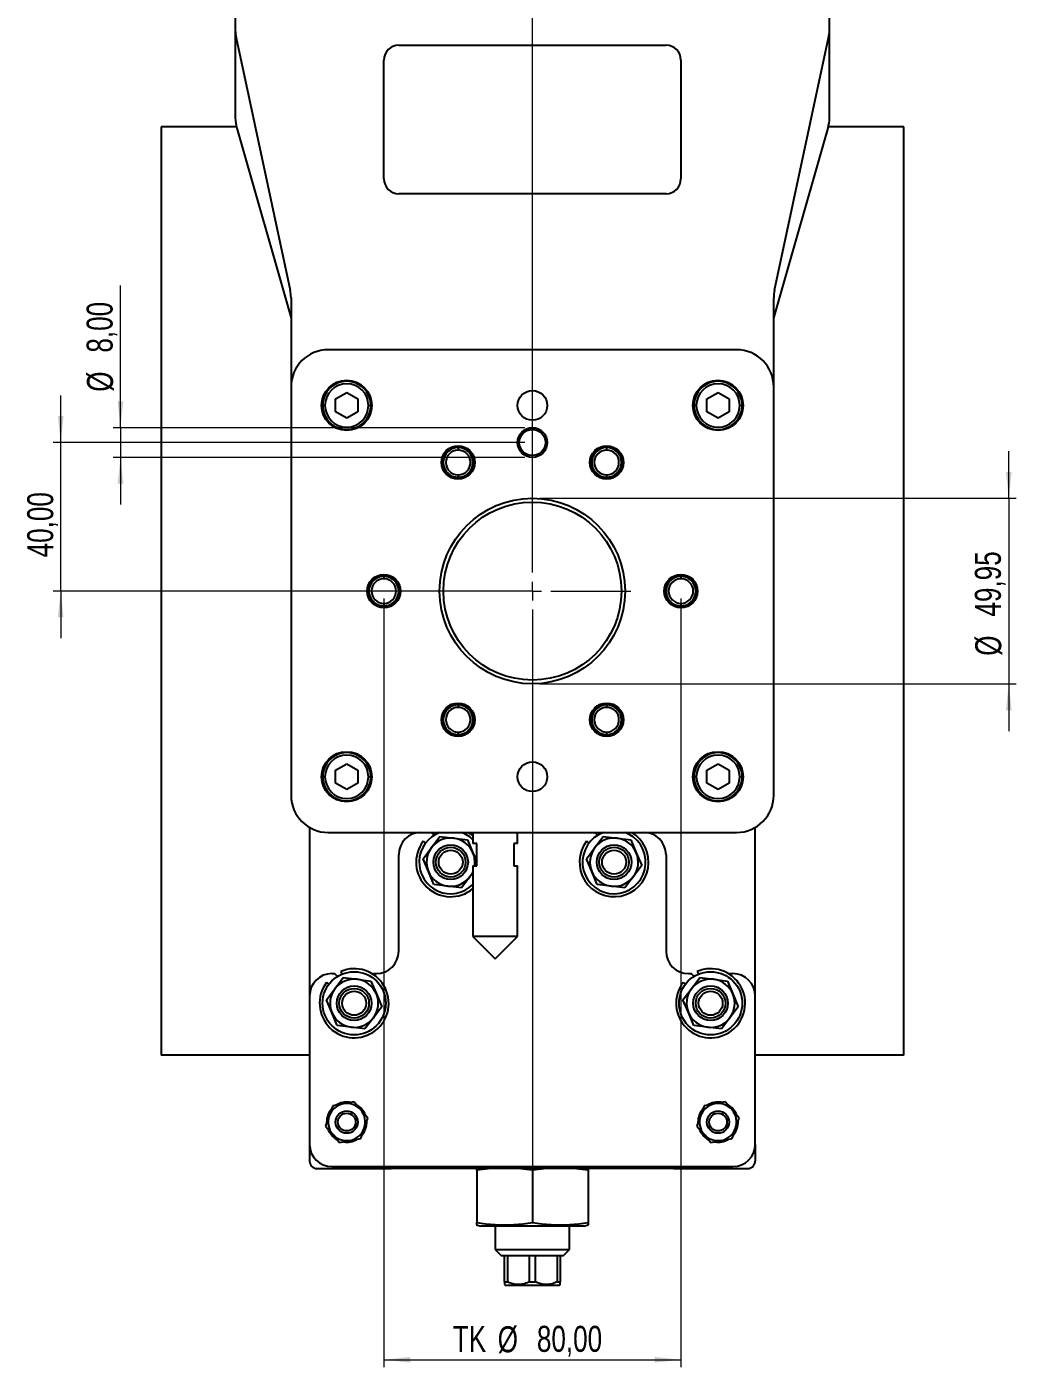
# Model space of a CAD drawing. Header units: millimetres. Extents: x 15 to 1184, y 5 to 836.
# Drawn here: x 315.8 to 449, y 400.7 to 581.2 of the extents above; entities that cross this region are included whole.
import ezdxf

# ---------------------------------------------------------------- set-up
doc = ezdxf.new("R2010")
doc.units = ezdxf.units.MM
doc.styles.add('SLDTEXTSTYLE1', font='TXT', dxfattribs={"width": 0.75})
doc.dimstyles.new('SLDDIMSTYLE0', dxfattribs={"dimtxt": 3.5, "dimasz": 3.556, "dimexe": 0, "dimexo": 0.0625, "dimgap": 0.875, "dimtad": 1, "dimlfac": 2, "dimrnd": 1e-09, "dimzin": 12, "dimdsep": 46, "dimtxsty": 'SLDTEXTSTYLE1', "dimsah": 1, "dimcen": 0.09, "dimadec": 0, "dimazin": 3, "dimtfac": 1, "dimtdec": 3, "dimtofl": 0, "dimtmove": 0, "dimatfit": 3, "dimfxl": 1, "dimfrac": 2, "dimtolj": 1, "dimtzin": 12, "dimarcsym": 0})
doc.dimstyles.new('SLDDIMSTYLE2', dxfattribs={"dimtxt": 3.5, "dimasz": 3.556, "dimexe": 0, "dimexo": 0.0625, "dimgap": 0.875, "dimtad": 1, "dimlfac": 2, "dimrnd": 1e-09, "dimzin": 12, "dimdsep": 46, "dimtxsty": 'SLDTEXTSTYLE1', "dimsah": 1, "dimcen": 0.09, "dimadec": 0, "dimazin": 3, "dimtfac": 1, "dimtdec": 3, "dimtmove": 0, "dimatfit": 0, "dimfxl": 1, "dimfrac": 2, "dimtolj": 1, "dimtzin": 12, "dimarcsym": 0})

# ---------------------------------------------------------------- blocks, each defined once
blk = doc.blocks.new('_D_9')
at = {"color": 7, "linetype": 'Continuous', "lineweight": 0}
for p, q in [((448.03, 517.73), (448.03, 524.08)), ((384.88, 517.73), (449.03, 517.73)), ((448.03, 517.73), (448.03, 492.75)), ((384.88, 492.75), (449.03, 492.75)), ((448.03, 492.75), (448.03, 486.4))]:
    blk.add_line(p, q, dxfattribs=at)
at = {"color": 7, "linetype": 'Continuous', "lineweight": 18}
for points in [[(448.03, 517.73), (448.41, 521.29), (447.64, 521.29)], [(448.03, 492.75), (447.64, 489.2), (448.41, 489.2)]]:
    blk.add_solid(points, dxfattribs=at)
at = {"color": 7, "linetype": 'Continuous', "lineweight": 18, "char_height": 3.5, "attachment_point": 1, "rotation": 90, "style": 'SLDTEXTSTYLE1'}
for s, insert in [('49,95', (443.46, 501.81)), ('%%c', (443.51, 496.53))]:
    blk.add_mtext(s, dxfattribs=dict(at, insert=insert))
blk = doc.blocks.new('_D_10')
at = {"color": 7, "linetype": 'Continuous', "lineweight": 0}
for p, q in [((363.88, 504.24), (363.88, 400.74)), ((403.88, 504.24), (403.88, 400.74)), ((363.88, 401.74), (403.88, 401.74))]:
    blk.add_line(p, q, dxfattribs=at)
at = {"color": 7, "linetype": 'Continuous', "lineweight": 18}
for points in [[(363.88, 401.74), (367.44, 401.36), (367.44, 402.12)], [(403.88, 401.74), (400.33, 402.12), (400.33, 401.36)]]:
    blk.add_solid(points, dxfattribs=at)
at = {"color": 7, "linetype": 'Continuous', "lineweight": 18, "char_height": 3.5, "attachment_point": 1, "style": 'SLDTEXTSTYLE1'}
for s, insert in [('TK', (373.17, 406.31)), ('%%c', (379.21, 406.25)), ('80,00', (384.49, 406.31))]:
    blk.add_mtext(s, dxfattribs=dict(at, insert=insert))
blk = doc.blocks.new('_D_11')
at = {"color": 7, "linetype": 'Continuous', "lineweight": 0}
for p, q in [((320.37, 525.24), (320.37, 531.59)), ((382.88, 525.24), (319.37, 525.24)), ((320.37, 505.24), (320.37, 525.24)), ((382.88, 505.24), (319.37, 505.24)), ((320.37, 505.24), (320.37, 498.89))]:
    blk.add_line(p, q, dxfattribs=at)
at = {"color": 7, "linetype": 'Continuous', "lineweight": 18}
for points in [[(320.37, 525.24), (320.75, 528.8), (319.99, 528.8)], [(320.37, 505.24), (319.99, 501.69), (320.75, 501.69)]]:
    blk.add_solid(points, dxfattribs=at)
at = {"color": 7, "linetype": 'Continuous', "lineweight": 18, "insert": (315.86, 509.78), "char_height": 3.5, "attachment_point": 1, "rotation": 90, "style": 'SLDTEXTSTYLE1'}
blk.add_mtext('40,00', dxfattribs=at)
blk = doc.blocks.new('_D_12')
at = {"color": 7, "linetype": 'Continuous', "lineweight": 0}
for p, q in [((328.42, 527.24), (328.42, 546.4)), ((382.88, 527.24), (327.42, 527.24)), ((328.42, 527.24), (328.42, 523.24)), ((382.88, 523.24), (327.42, 523.24)), ((328.42, 523.24), (328.42, 516.89))]:
    blk.add_line(p, q, dxfattribs=at)
at = {"color": 7, "linetype": 'Continuous', "lineweight": 18}
for points in [[(328.42, 527.24), (328.8, 530.8), (328.04, 530.8)], [(328.42, 523.24), (328.04, 519.69), (328.8, 519.69)]]:
    blk.add_solid(points, dxfattribs=at)
at = {"color": 7, "linetype": 'Continuous', "lineweight": 18, "char_height": 3.5, "attachment_point": 1, "rotation": 90, "style": 'SLDTEXTSTYLE1'}
for s, insert in [('8,00', (323.86, 537.35)), ('%%c', (323.91, 532.08))]:
    blk.add_mtext(s, dxfattribs=dict(at, insert=insert))
blk = doc.blocks.new('SW_CENTERMARKSYMBOL_2')
at = {"color": 0, "linetype": 'Continuous', "lineweight": 18}
for p, q in [((0, 2.5), (0, 176.87)), ((-2.5, 0), (-13.24, 0)), ((0, 0), (-1.25, 0)), ((0, 0), (0, 1.25)), ((0, 0), (0, -1.25)), ((0, 0), (1.25, 0)), ((2.5, 0), (13.24, 0)), ((0, -2.5), (0, -84.57))]:
    blk.add_line(p, q, dxfattribs=at)

msp = doc.modelspace()

# ---------------------------------------------------------------- linework, layer by layer
at = {"color": 7, "linetype": 'Continuous', "lineweight": 25}
for p, q in [((343.8812, 658.2425), (343.8812, 580.7722)), ((423.8812, 580.7722), (423.8812, 658.2425)), ((343.8812, 580.7722), (343.8812, 568.9427)), ((343.9922, 579.7245), (351.2702, 545.7604)), ((416.4922, 545.7604), (423.7702, 579.7245)), ((423.8812, 568.9427), (423.8812, 580.7722)), ((365.8812, 578.7425), (401.8812, 578.7425)), ((363.8812, 560.7425), (363.8812, 576.7425)), ((403.8812, 576.7425), (403.8812, 560.7425)), ((333.8812, 567.7425), (333.8812, 442.7425)), ((344.0274, 567.7425), (333.8812, 567.7425)), ((344.0736, 567.5691), (351.3812, 541.9925)), ((416.3812, 541.9925), (423.6888, 567.5691)), ((433.8812, 567.7425), (423.735, 567.7425)), ((433.8812, 442.7425), (433.8812, 567.7425)), ((401.8812, 558.7425), (365.8812, 558.7425)), ((351.3812, 544.7128), (351.3812, 532.7425)), ((416.3812, 532.7425), (416.3812, 544.7128)), ((411.3812, 537.7425), (356.3812, 537.7425)), ((351.3812, 532.7425), (351.3812, 477.7425)), ((416.3812, 477.7425), (416.3812, 532.7425)), ((357.3812, 531.1085), (358.8812, 531.9745)), ((357.3812, 529.3764), (357.3812, 531.1085)), ((358.8812, 531.9745), (360.3812, 531.1085)), ((360.3812, 531.1085), (360.3812, 529.3764)), ((407.3812, 531.1085), (408.8812, 531.9745)), ((407.3812, 529.3764), (407.3812, 531.1085)), ((408.8812, 531.9745), (410.3812, 531.1085)), ((410.3812, 531.1085), (410.3812, 529.3764)), ((355.9562, 530.2425), (355.6312, 530.2425)), ((358.8812, 528.5104), (357.3812, 529.3764)), ((360.3812, 529.3764), (358.8812, 528.5104)), ((362.1312, 530.2425), (361.8062, 530.2425)), ((405.9562, 530.2425), (405.6312, 530.2425)), ((408.8812, 528.5104), (407.3812, 529.3764)), ((410.3812, 529.3764), (408.8812, 528.5104)), ((412.1312, 530.2425), (411.8062, 530.2425)), ((373.8812, 524.563), (373.8812, 524.2247)), ((393.8812, 524.563), (393.8812, 524.2247)), ((373.8812, 520.9012), (373.8812, 520.563)), ((393.8812, 520.9012), (393.8812, 520.563)), ((363.8812, 507.2425), (363.8812, 506.9042)), ((403.8812, 507.2425), (403.8812, 506.9042)), ((363.8812, 503.5807), (363.8812, 503.2425)), ((403.8812, 503.5807), (403.8812, 503.2425)), ((373.8812, 489.9219), (373.8812, 489.5837)), ((393.8812, 489.9219), (393.8812, 489.5837)), ((373.8812, 486.2602), (373.8812, 485.9219)), ((393.8812, 486.2602), (393.8812, 485.9219)), ((357.3812, 481.1085), (358.8812, 481.9745)), ((358.8812, 481.9745), (360.3812, 481.1085)), ((407.3812, 481.1085), (408.8812, 481.9745)), ((408.8812, 481.9745), (410.3812, 481.1085)), ((355.9562, 480.2425), (355.6312, 480.2425)), ((357.3812, 479.3764), (357.3812, 481.1085)), ((360.3812, 481.1085), (360.3812, 479.3764)), ((362.1312, 480.2425), (361.8062, 480.2425)), ((405.9562, 480.2425), (405.6312, 480.2425)), ((407.3812, 479.3764), (407.3812, 481.1085)), ((410.3812, 481.1085), (410.3812, 479.3764)), ((412.1312, 480.2425), (411.8062, 480.2425)), ((358.8812, 478.5104), (357.3812, 479.3764)), ((360.3812, 479.3764), (358.8812, 478.5104)), ((408.8812, 478.5104), (407.3812, 479.3764)), ((410.3812, 479.3764), (408.8812, 478.5104)), ((353.8812, 473.4123), (353.8812, 450.7425)), ((413.8812, 450.7425), (413.8812, 473.4123)), ((356.3812, 472.7425), (411.3812, 472.7425)), ((369.1726, 471.5476), (369.4916, 471.3063)), ((370.6432, 472.3555), (370.2562, 472.7425)), ((370.2892, 470.703), (371.4211, 472.1995)), ((371.1918, 472.7425), (371.2277, 472.6576)), ((371.4211, 472.1995), (373.2831, 471.9675)), ((373.2831, 471.9675), (375.1451, 471.7355)), ((375.1451, 471.7355), (375.8752, 470.0069)), ((375.5062, 472.7425), (375.4091, 472.6453)), ((375.8812, 471.7529), (375.4451, 472.132)), ((375.8812, 472.7425), (375.8812, 471.2425)), ((376.3812, 471.2425), (375.8812, 471.2425)), ((376.3812, 471.1534), (376.3182, 471.2425)), ((376.3812, 468.2425), (376.3812, 471.2425)), ((381.8812, 471.2425), (381.3812, 471.2425)), ((381.3812, 471.2425), (381.3812, 468.2425)), ((381.8812, 471.2425), (381.8812, 472.7425)), ((391.1726, 471.5476), (391.4916, 471.3063)), ((392.6432, 472.3555), (392.2562, 472.7425)), ((392.2892, 470.703), (393.4211, 472.1995)), ((393.1918, 472.7425), (393.2277, 472.6576)), ((393.4211, 472.1995), (395.2831, 471.9675)), ((395.2831, 471.9675), (397.1451, 471.7355)), ((397.1451, 471.7355), (397.8752, 470.0069)), ((397.5062, 472.7425), (397.4091, 472.6453)), ((365.8812, 456.7425), (365.8812, 469.7425)), ((369.1573, 469.2065), (370.2892, 470.703)), ((375.8752, 470.0069), (376.3812, 468.8087)), ((391.1573, 469.2065), (392.2892, 470.703)), ((397.8752, 470.0069), (398.6052, 468.2784)), ((401.8812, 469.7425), (401.8812, 456.7425)), ((369.8873, 467.478), (369.1573, 469.2065)), ((370.6173, 465.7494), (369.8873, 467.478)), ((375.8812, 468.2425), (375.8812, 458.7425)), ((375.8812, 468.2425), (376.3812, 468.2425)), ((381.3812, 468.2425), (381.8812, 468.2425)), ((381.8812, 458.7425), (381.8812, 468.2425)), ((391.8873, 467.478), (391.1573, 469.2065)), ((392.6173, 465.7494), (391.8873, 467.478)), ((398.6052, 468.2784), (397.4733, 466.7819)), ((372.4793, 465.5174), (370.6173, 465.7494)), ((375.4733, 466.7819), (374.3413, 465.2854)), ((375.8812, 467.3212), (375.4733, 466.7819)), ((394.4793, 465.5174), (392.6173, 465.7494)), ((397.4733, 466.7819), (396.3413, 465.2854)), ((374.3413, 465.2854), (372.4793, 465.5174)), ((396.3413, 465.2854), (394.4793, 465.5174)), ((375.8812, 458.7425), (378.8812, 455.7425)), ((381.8812, 458.7425), (375.8812, 458.7425)), ((378.8812, 455.7425), (381.8812, 458.7425)), ((356.8812, 453.7425), (357.2562, 453.7425)), ((357.6432, 453.3555), (357.2562, 453.7425)), ((357.2892, 451.703), (358.4211, 453.1995)), ((358.0721, 454.0261), (358.2277, 453.6576)), ((358.4211, 453.1995), (360.2831, 452.9675)), ((362.5062, 453.7425), (362.4091, 453.6453)), ((362.5062, 453.7425), (362.8812, 453.7425)), ((404.8812, 453.7425), (405.2562, 453.7425)), ((405.6432, 453.3555), (405.2562, 453.7425)), ((405.2892, 451.703), (406.4211, 453.1995)), ((406.0721, 454.0261), (406.2277, 453.6576)), ((406.4211, 453.1995), (408.2831, 452.9675)), ((410.5062, 453.7425), (410.4091, 453.6453)), ((410.5062, 453.7425), (410.8812, 453.7425)), ((356.1573, 450.2065), (357.2892, 451.703)), ((356.1726, 452.5476), (356.4916, 452.3063)), ((360.2831, 452.9675), (362.1451, 452.7355)), ((362.1451, 452.7355), (362.8752, 451.0069)), ((404.1573, 450.2065), (405.2892, 451.703)), ((404.1726, 452.5476), (404.4916, 452.3063)), ((408.2831, 452.9675), (410.1451, 452.7355)), ((410.1451, 452.7355), (410.8752, 451.0069)), ((353.8812, 450.7425), (353.8812, 430.7425)), ((356.8873, 448.478), (356.1573, 450.2065)), ((362.8752, 451.0069), (363.6052, 449.2784)), ((404.8873, 448.478), (404.1573, 450.2065)), ((410.8752, 451.0069), (411.6052, 449.2784)), ((413.8812, 430.7425), (413.8812, 450.7425)), ((357.6173, 446.7494), (356.8873, 448.478)), ((362.4733, 447.7819), (361.3413, 446.2854)), ((363.6052, 449.2784), (362.4733, 447.7819)), ((405.6173, 446.7494), (404.8873, 448.478)), ((410.4733, 447.7819), (409.3413, 446.2854)), ((411.6052, 449.2784), (410.4733, 447.7819)), ((359.4793, 446.5174), (357.6173, 446.7494)), ((361.3413, 446.2854), (359.4793, 446.5174)), ((407.4793, 446.5174), (405.6173, 446.7494)), ((409.3413, 446.2854), (407.4793, 446.5174)), ((353.8812, 442.7425), (333.8812, 442.7425)), ((433.8812, 442.7425), (413.8812, 442.7425)), ((356.9957, 435.9283), (356.5205, 434.5654)), ((358.4135, 436.1983), (356.9957, 435.9283)), ((359.8314, 436.4683), (358.4135, 436.1983)), ((360.7742, 435.3754), (359.8314, 436.4683)), ((361.717, 434.2825), (360.7742, 435.3754)), ((406.9957, 435.9283), (406.5205, 434.5654)), ((408.4135, 436.1983), (406.9957, 435.9283)), ((409.8314, 436.4683), (408.4135, 436.1983)), ((410.7742, 435.3754), (409.8314, 436.4683)), ((411.717, 434.2825), (410.7742, 435.3754)), ((356.5205, 434.5654), (356.0454, 433.2024)), ((356.0454, 433.2024), (356.9882, 432.1095)), ((361.2419, 432.9195), (361.717, 434.2825)), ((406.5205, 434.5654), (406.0454, 433.2024)), ((406.0454, 433.2024), (406.9882, 432.1095)), ((411.2419, 432.9195), (411.717, 434.2825)), ((356.9882, 432.1095), (357.931, 431.0166)), ((359.3489, 431.2866), (360.7668, 431.5566)), ((360.7668, 431.5566), (361.2419, 432.9195)), ((406.9882, 432.1095), (407.931, 431.0166)), ((409.3489, 431.2866), (410.7668, 431.5566)), ((410.7668, 431.5566), (411.2419, 432.9195)), ((353.8812, 430.7425), (353.8812, 428.4925)), ((357.931, 431.0166), (359.3489, 431.2866)), ((407.931, 431.0166), (409.3489, 431.2866)), ((413.8812, 430.7425), (413.8812, 428.4925)), ((356.8812, 427.7425), (410.8812, 427.7425)), ((364.8812, 427.7425), (364.8812, 427.4925)), ((402.8812, 427.7425), (402.8812, 427.4925)), ((354.8812, 427.4925), (364.8812, 427.4925)), ((402.8812, 427.4925), (364.8812, 427.4925)), ((378.3461, 427.4925), (376.3812, 427.2775)), ((376.3812, 427.2775), (376.3812, 420.2074)), ((383.8812, 427.2775), (381.9164, 427.4925)), ((385.8478, 427.4925), (383.8812, 427.2775)), ((383.8812, 427.2775), (383.8812, 420.2074)), ((391.3812, 427.2775), (389.4184, 427.4925)), ((391.3812, 427.2775), (391.3812, 420.2074)), ((402.8812, 427.4925), (412.8812, 427.4925)), ((376.3721, 419.899), (376.9562, 419.7425)), ((377.884, 419.7425), (376.9562, 419.7425)), ((390.8062, 419.7425), (377.884, 419.7425)), ((378.8812, 419.7425), (378.8812, 416.5925)), ((388.8812, 416.5925), (388.8812, 419.7425)), ((390.8062, 419.7425), (391.3903, 419.899)), ((378.8812, 416.5925), (379.7312, 415.7425)), ((378.8812, 416.5925), (388.8812, 416.5925)), ((388.0312, 415.7425), (379.7312, 415.7425)), ((380.1312, 412.2425), (380.1312, 415.7425)), ((380.518, 415.7425), (380.518, 412.2425)), ((383.4945, 412.2425), (383.4945, 415.7425)), ((384.268, 415.7425), (384.268, 412.2425)), ((387.2445, 412.2425), (387.2445, 415.7425)), ((387.6312, 415.7425), (387.6312, 412.2425)), ((388.0312, 415.7425), (388.8812, 416.5925)), ((380.1312, 412.2425), (380.518, 412.2425)), ((380.1312, 411.8675), (380.2562, 411.7425)), ((387.5062, 411.7425), (380.2562, 411.7425)), ((383.4945, 412.2425), (384.268, 412.2425)), ((387.2445, 412.2425), (387.6312, 412.2425)), ((387.5062, 411.7425), (387.6312, 411.8675))]:
    msp.add_line(p, q, dxfattribs=at)
at = {"color": 7, "linetype": 'Continuous', "lineweight": 25, "flags": 128}
for points in [[(375.4451, 472.132), (374.6843, 472.591), (374.3174, 472.7425)], [(375.2524, 472.7425), (375.4815, 472.5975), (375.8812, 472.2953)], [(397.4451, 472.132), (396.6843, 472.591), (396.3174, 472.7425)], [(375.8812, 467.4925), (375.707, 467.137), (375.4733, 466.7819)], [(356.6322, 435.0327), (356.3768, 434.4135), (356.3017, 434.0044)], [(406.6322, 435.0327), (406.3768, 434.4135), (406.3017, 434.0044)], [(361.1356, 432.4616), (361.3857, 433.0714), (361.4432, 433.3435)], [(411.1356, 432.4616), (411.3857, 433.0714), (411.4432, 433.3435)]]:
    msp.add_lwpolyline(points, dxfattribs=at)
at = {"color": 7, "linetype": 'Continuous', "lineweight": 25}
for centre, radius in [((358.8812, 530.2425), 3.375), ((408.8812, 530.2425), 3.375), ((383.8812, 530.2425), 2), ((383.8812, 525.2425), 2), ((383.8812, 525.2425), 1.7588), ((373.8812, 522.563), 2.25), ((373.8812, 522.563), 2.1481), ((373.8812, 522.563), 2.1), ((393.8812, 522.563), 2.25), ((393.8812, 522.563), 2.1481), ((393.8812, 522.563), 2.1), ((383.8812, 505.2425), 12.4875), ((383.8812, 505.2425), 11.9875), ((363.8812, 505.2425), 2.25), ((363.8812, 505.2425), 2.1481), ((363.8812, 505.2425), 2.1), ((403.8812, 505.2425), 2.25), ((403.8812, 505.2425), 2.1481), ((403.8812, 505.2425), 2.1), ((373.8812, 487.9219), 2.25), ((373.8812, 487.9219), 2.1481), ((373.8812, 487.9219), 2.1), ((393.8812, 487.9219), 2.25), ((393.8812, 487.9219), 2.1481), ((393.8812, 487.9219), 2.1), ((358.8812, 480.2425), 3.375), ((383.8812, 480.2425), 2), ((408.8812, 480.2425), 3.375), ((372.8812, 468.7425), 2.3333), ((394.8812, 468.7425), 2.3332), ((372.8812, 468.7425), 2), ((372.8812, 468.7425), 1.6165), ((394.8812, 468.7425), 2), ((394.8812, 468.7425), 1.6165), ((359.8812, 449.7425), 4.25), ((407.8812, 449.7425), 4.25), ((359.8812, 449.7425), 2.3332), ((359.8812, 449.7425), 2), ((359.8812, 449.7425), 1.6165), ((407.8812, 449.7425), 2.3332), ((407.8812, 449.7425), 2), ((407.8812, 449.7425), 1.6165), ((358.8812, 433.7425), 1.5), ((408.8812, 433.7425), 1.5), ((358.8812, 433.7425), 1.1933), ((408.8812, 433.7425), 1.1932)]:
    msp.add_circle(centre, radius, dxfattribs=at)
for centre, radius, start, end in [((348.8812, 580.7722), 5, 180, 192.094757), ((418.8812, 580.7722), 5, 347.905243, 0), ((365.8812, 576.7425), 2, 90, 180), ((401.8812, 576.7425), 2, 0, 90), ((348.8812, 568.9427), 5, 180, 195.945396), ((418.8812, 568.9427), 5, 344.054604, 0), ((365.8812, 560.7425), 2, 180, 270), ((401.8812, 560.7425), 2, 270, 0), ((346.3812, 544.7128), 5, 0, 12.094757), ((421.3812, 544.7128), 5, 167.905243, 180), ((356.3812, 532.7425), 5, 90, 180), ((411.3812, 532.7425), 5, 0, 90), ((358.8812, 530.2425), 3.25, 90, 180), ((358.8812, 530.2425), 2.925, 90, 180), ((358.8812, 530.2425), 3.25, 360, 90), ((358.8812, 530.2425), 2.925, 0, 90), ((408.8812, 530.2425), 3.25, 90, 180), ((408.8812, 530.2425), 2.925, 90, 180), ((408.8812, 530.2425), 3.25, 360, 90), ((408.8812, 530.2425), 2.925, 0, 90), ((358.8812, 530.2425), 3.25, 180, 270), ((358.8812, 530.2425), 2.925, 180, 0), ((358.8812, 530.2425), 3.25, 270, 360), ((408.8812, 530.2425), 3.25, 180, 270), ((408.8812, 530.2425), 2.925, 180, 0), ((408.8812, 530.2425), 3.25, 270, 360), ((373.8812, 522.563), 2, 90, 270), ((373.8812, 522.563), 1.6617, 90, 270), ((373.8812, 522.563), 2, 270, 90), ((373.8812, 522.563), 1.6617, 270, 90), ((393.8812, 522.563), 2, 90, 270), ((393.8812, 522.563), 1.6617, 90, 270), ((393.8812, 522.563), 2, 270, 90), ((393.8812, 522.563), 1.6617, 270, 90), ((363.8812, 505.2425), 2, 90, 270), ((363.8812, 505.2425), 2, 270, 90), ((403.8812, 505.2425), 2, 90, 270), ((403.8812, 505.2425), 2, 270, 90), ((363.8812, 505.2425), 1.6617, 90, 270), ((363.8812, 505.2425), 1.6617, 270, 90), ((403.8812, 505.2425), 1.6617, 90, 270), ((403.8812, 505.2425), 1.6617, 270, 90), ((373.8812, 487.9219), 2, 90, 270), ((373.8812, 487.9219), 1.6617, 90, 270), ((373.8812, 487.9219), 2, 270, 90), ((373.8812, 487.9219), 1.6617, 270, 90), ((393.8812, 487.9219), 2, 90, 270), ((393.8812, 487.9219), 1.6617, 90, 270), ((393.8812, 487.9219), 2, 270, 90), ((393.8812, 487.9219), 1.6617, 270, 90), ((358.8812, 480.2425), 3.25, 90, 180), ((358.8812, 480.2425), 2.925, 90, 180), ((358.8812, 480.2425), 3.25, 360, 90), ((358.8812, 480.2425), 2.925, 0, 90), ((408.8812, 480.2425), 3.25, 90, 180), ((408.8812, 480.2425), 2.925, 90, 180), ((408.8812, 480.2425), 3.25, 360, 90), ((408.8812, 480.2425), 2.925, 0, 90), ((358.8812, 480.2425), 3.25, 180, 270), ((358.8812, 480.2425), 2.925, 180, 0), ((358.8812, 480.2425), 3.25, 270, 360), ((408.8812, 480.2425), 3.25, 180, 270), ((408.8812, 480.2425), 2.925, 180, 0), ((408.8812, 480.2425), 3.25, 270, 360), ((356.3812, 477.7425), 5, 180, 270), ((411.3812, 477.7425), 5, 270, 0), ((368.8812, 469.7425), 3, 90, 180), ((372.8812, 468.7425), 4.65, 142.896641, 310.17777), ((372.8812, 468.7425), 4.25, 109.749923, 314.900872), ((372.8812, 468.7425), 3.25, 82.896641, 142.896641), ((372.8812, 468.7425), 3.25, 22.896641, 82.896641), ((394.8812, 468.7425), 4.65, 142.896641, 59.340738), ((394.8812, 468.7425), 4.25, 109.749923, 52.896641), ((394.8812, 468.7425), 3.25, 82.896641, 142.896641), ((394.8812, 468.7425), 3.25, 22.896641, 82.896641), ((398.8812, 469.7425), 3, 0, 90), ((372.8812, 468.7425), 3.25, 142.896641, 202.896641), ((372.8812, 468.7425), 3.25, 351.150117, 22.896641), ((394.8812, 468.7425), 3.25, 142.896641, 202.896641), ((394.8812, 468.7425), 3.25, 322.896641, 22.896641), ((372.8812, 468.7425), 3.25, 202.896641, 262.896641), ((394.8812, 468.7425), 3.25, 202.896641, 262.896641), ((372.8812, 468.7425), 3.25, 262.896641, 322.896641), ((394.8812, 468.7425), 3.25, 262.896641, 322.896641), ((362.8812, 456.7425), 3, 270, 0), ((404.8812, 456.7425), 3, 180, 270), ((356.8812, 450.7425), 3, 90, 180), ((359.8812, 449.7425), 4.65, 142.896641, 112.896641), ((359.8812, 449.7425), 3.25, 82.896641, 142.896641), ((407.8812, 449.7425), 4.65, 142.896641, 112.896641), ((407.8812, 449.7425), 3.25, 82.896641, 142.896641), ((410.8812, 450.7425), 3, 0, 90), ((359.8812, 449.7425), 3.25, 142.896641, 202.896641), ((359.8812, 449.7425), 3.25, 22.896641, 82.896641), ((407.8812, 449.7425), 3.25, 142.896641, 202.896641), ((407.8812, 449.7425), 3.25, 22.896641, 82.896641), ((359.8812, 449.7425), 3.25, 322.896641, 22.896641), ((407.8812, 449.7425), 3.25, 322.896641, 22.896641), ((359.8812, 449.7425), 3.25, 202.896641, 262.896641), ((359.8812, 449.7425), 3.25, 262.896641, 322.896641), ((407.8812, 449.7425), 3.25, 202.896641, 262.896641), ((407.8812, 449.7425), 3.25, 262.896641, 322.896641), ((358.8812, 433.7425), 2.7, 139.441368, 180), ((358.8812, 433.7425), 2.5, 100.781991, 160.781991), ((358.8812, 433.7425), 2.7, 81.535321, 121.632819), ((358.8812, 433.7425), 2.5928, 89.182493, 112.378662), ((358.8812, 433.7425), 2.5, 40.781991, 100.781991), ((358.8812, 433.7425), 2.7, 20.795117, 59.949877), ((358.8812, 433.7425), 2.5928, 25.895287, 53.575257), ((358.8812, 433.7425), 2.5, 340.781991, 40.781991), ((408.8812, 433.7425), 2.7, 139.441368, 180), ((408.8812, 433.7425), 2.5, 100.781991, 160.781991), ((408.8812, 433.7425), 2.7, 81.535321, 121.632819), ((408.8812, 433.7425), 2.5928, 89.182493, 112.378662), ((408.8812, 433.7425), 2.5, 40.781991, 100.781991), ((408.8812, 433.7425), 2.7, 20.795117, 59.949877), ((408.8812, 433.7425), 2.5928, 25.895287, 53.575257), ((408.8812, 433.7425), 2.5, 340.781991, 40.781991), ((358.8812, 433.7425), 2.5, 160.781991, 220.781991), ((358.8812, 433.7425), 2.7, 319.382296, 2.325798), ((408.8812, 433.7425), 2.5, 160.781991, 220.781991), ((408.8812, 433.7425), 2.7, 319.382296, 2.325798), ((358.8812, 433.7425), 2.7, 199.884498, 240), ((358.8812, 433.7425), 2.5928, 209.325761, 232.328403), ((358.8812, 433.7425), 2.5, 220.781991, 280.781991), ((358.8812, 433.7425), 2.7, 261.602398, 300.731778), ((358.8812, 433.7425), 2.5928, 267.926093, 295.599794), ((358.8812, 433.7425), 2.5, 280.781991, 340.781991), ((408.8812, 433.7425), 2.7, 199.884498, 240), ((408.8812, 433.7425), 2.5928, 209.325761, 232.328403), ((408.8812, 433.7425), 2.5, 220.781991, 280.781991), ((408.8812, 433.7425), 2.7, 261.602398, 300.731778), ((408.8812, 433.7425), 2.5928, 267.926093, 295.599794), ((408.8812, 433.7425), 2.5, 280.781991, 340.781991), ((356.8812, 430.7425), 3, 180, 270), ((410.8812, 430.7425), 3, 270, 0), ((354.8812, 428.4925), 1, 180, 270), ((412.8812, 428.4925), 1, 270, 0)]:
    msp.add_arc(centre, radius, start, end, dxfattribs=at)
for points, knots in [([(376.3812, 427.2775), (376.3812, 427.3996), (376.3812, 427.5819), (376.3812, 427.5594), (376.3812, 427.5519)], [0, 0, 0, 0, 0.66983532, 1, 1, 1, 1]), ([(391.3812, 427.5519), (391.3812, 427.5594), (391.3812, 427.5819), (391.3812, 427.3996), (391.3812, 427.2775)], [0, 0, 0, 0, 0.33008455, 1, 1, 1, 1]), ([(376.3812, 420.2074), (377.216, 420.0975), (378.8737, 419.8792), (381.3886, 419.8792), (383.0463, 420.0975), (383.8812, 420.2074)], [0, 0, 0, 0, 0.33491768, 0.66504229, 1, 1, 1, 1]), ([(376.3812, 419.933), (376.3812, 419.9256), (376.3812, 419.903), (376.3812, 420.0853), (376.3812, 420.2074)], [0, 0, 0, 0, 0.33008455, 1, 1, 1, 1]), ([(383.8812, 420.2074), (384.7176, 420.0973), (386.377, 419.8789), (388.8919, 419.8795), (390.5481, 420.0977), (391.3812, 420.2074)], [0, 0, 0, 0, 0.33552734, 0.66574787, 1, 1, 1, 1]), ([(391.3812, 420.2074), (391.3812, 420.0853), (391.3812, 419.903), (391.3812, 419.9256), (391.3812, 419.933)], [0, 0, 0, 0, 0.66983532, 1, 1, 1, 1]), ([(380.1312, 412.2425), (380.1312, 412.2027), (380.1312, 412.0673), (380.1312, 411.9008), (380.1312, 411.8864), (380.1312, 411.8797)], [0, 0, 0, 0, 0.18289412, 0.62323777, 1, 1, 1, 1]), ([(383.4945, 412.2425), (383.2756, 412.1479), (382.8313, 411.956), (381.9143, 411.8046), (381.1182, 411.9668), (380.6115, 412.1995), (380.518, 412.2425)], [0, 0, 0, 0, 0.228803672, 0.464565369, 0.901205314, 1, 1, 1, 1]), ([(387.2445, 412.2425), (387.0256, 412.1479), (386.5813, 411.956), (385.6643, 411.8046), (384.8682, 411.9668), (384.3615, 412.1995), (384.268, 412.2425)], [0, 0, 0, 0, 0.22880367, 0.46456537, 0.90120531, 1, 1, 1, 1]), ([(387.6312, 411.8797), (387.6312, 411.8759), (387.6312, 411.8503), (387.6312, 411.9669), (387.6312, 412.1297), (387.6312, 412.2377), (387.6312, 412.2425)], [0, 0, 0, 0, 0.078994598, 0.521288109, 0.978861303, 1, 1, 1, 1])]:
    msp.add_open_spline(points, degree=3, knots=knots, dxfattribs=at)

# ---------------------------------------------------------------- block references
at = {"color": 7, "linetype": 'Continuous', "lineweight": 0}
msp.add_blockref('SW_CENTERMARKSYMBOL_2', (383.8812, 505.2425), dxfattribs=at)

# ---------------------------------------------------------------- dimensions: what is measured, and where the dimension line sits
at = {"color": 7, "linetype": 'Continuous', "lineweight": 18}
for base, p1, p2, picture, middle in [((328.4236, 523.2425), (383.8812, 527.2425), (383.8812, 523.2425), '_D_12', (328.4236, 539.2401)), ((448.0259, 492.755), (383.8812, 517.73), (383.8812, 492.755), '_D_9', (448.0259, 504.9888))]:
    dim = msp.add_linear_dim(base=base, p1=p1, p2=p2, angle=90, text='%%c<>', dimstyle='SLDDIMSTYLE2', dxfattribs=at)
    dim.commit()
    dim.dimension.update_dxf_attribs({"geometry": picture, "text_midpoint": middle, "dimtype": 160})
dim = msp.add_linear_dim(base=(320.3702, 525.2425), p1=(383.8812, 505.2425), p2=(383.8812, 525.2425), angle=90, dimstyle='SLDDIMSTYLE2', dxfattribs=at)
dim.commit()
dim.dimension.update_dxf_attribs({"geometry": '_D_11', "text_midpoint": (320.3702, 515.5981), "dimtype": 160})
dim = msp.add_linear_dim(base=(403.8812, 401.7425), p1=(363.8812, 505.2425), p2=(403.8812, 505.2425), text='TK %%c<>', dimstyle='SLDDIMSTYLE0', dxfattribs=at)
dim.commit()
dim.dimension.update_dxf_attribs({"geometry": '_D_10', "text_midpoint": (384.646, 401.7425), "dimtype": 160})

doc.saveas('drawing.dxf')
